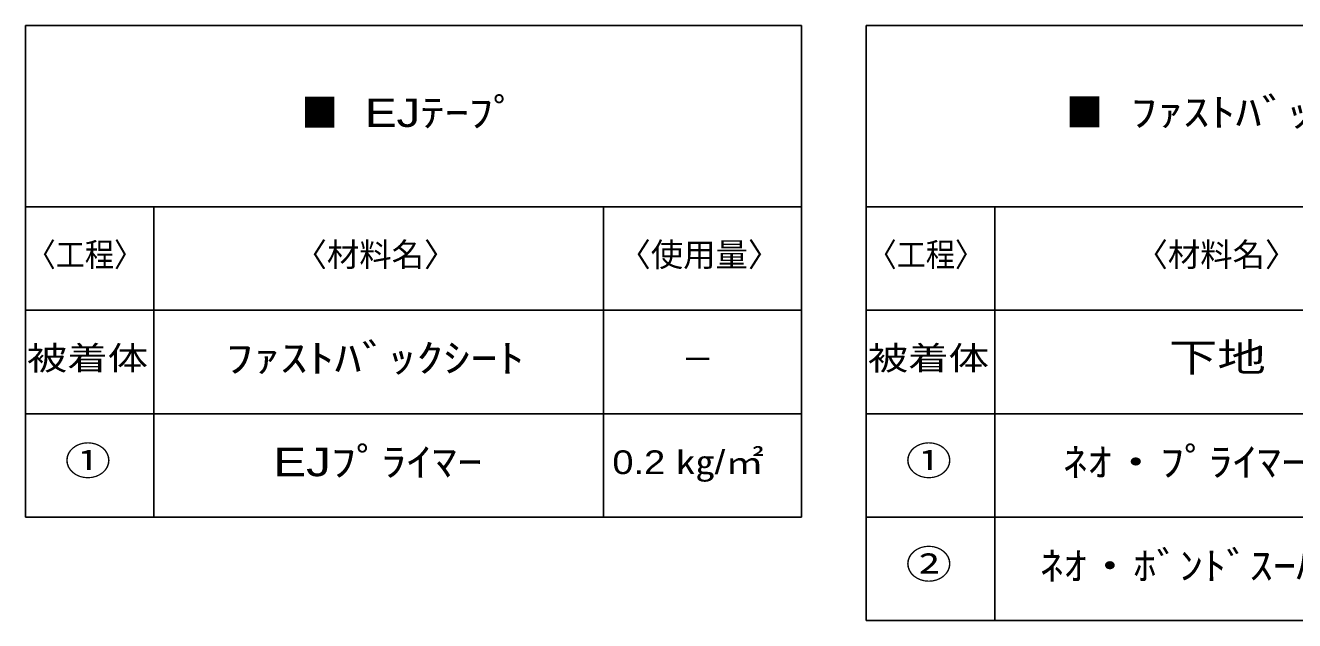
# Model space of a CAD drawing. Units: millimetres, scale not verified. Extents: x -101 to 127, y -83 to 74.
# Drawn here: x -99 to -0.9, y -82.9 to -36.9 of the extents above; entities that cross this region are included whole.
import ezdxf
from ezdxf.enums import TextEntityAlignment as Align

# ---------------------------------------------------------------- set-up
doc = ezdxf.new("R2010")
doc.units = ezdxf.units.MM
doc.header["$LTSCALE"] = 0.1
doc.layers.add('0-8_Z_O-文字', color=134, linetype='Continuous')
doc.styles.add('HGPｺﾞｼｯｸM', font='')
doc.styles.get('HGPｺﾞｼｯｸM').set_extended_font_data('HGPｺﾞｼｯｸM')

msp = doc.modelspace()

# ---------------------------------------------------------------- linework, layer by layer
at = {"layer": '0-8_Z_O-文字'}
for p, q in [((-98.9729, -36.9134), (-38.9729, -36.9134)), ((-98.9729, -36.9134), (-98.9729, -74.9399)), ((-38.9729, -36.9134), (-38.9729, -74.9399)), ((-33.9729, -36.9134), (26.0271, -36.9134)), ((-33.9729, -36.9134), (-33.9729, -82.9399)), ((-98.9729, -50.9399), (-38.9729, -50.9399)), ((-33.9729, -50.9399), (26.0271, -50.9399)), ((-98.9729, -58.9399), (-38.9729, -58.9399)), ((-33.9729, -58.9399), (26.0271, -58.9399)), ((-98.9729, -66.9399), (-38.9729, -66.9399)), ((-33.9729, -66.9399), (26.0271, -66.9399)), ((-98.9729, -74.9399), (-38.9729, -74.9399)), ((-33.9729, -74.9399), (26.0271, -74.9399)), ((-33.9729, -82.9399), (26.0271, -82.9399))]:
    msp.add_line(p, q, dxfattribs=at)
at = {"layer": '0-8_Z_O-文字', "color": 1}
for p, q in [((-89.0438, -50.9399), (-89.0438, -74.9399)), ((-54.2998, -50.9399), (-54.2998, -74.9399)), ((-24.0438, -50.9399), (-24.0438, -82.9399))]:
    msp.add_line(p, q, dxfattribs=at)

# ---------------------------------------------------------------- texts
at = {"layer": '0-8_Z_O-文字', "style": 'HGPｺﾞｼｯｸM'}
for s, height, width, p in [(' ﾌｧｽﾄﾊﾞｯｸｼｰﾄ', 2.199, 1.35, (-14.6328, -45.3886)), (' EJﾃｰﾌﾟ', 2.199, 1.25, (-73.7547, -45.4266)), ('〈工程〉', 1.833, 0.9, (-98.8751, -56.1074)), ('〈工程〉', 1.833, 0.9, (-33.8751, -56.1074)), ('被着体', 1.833, 1.25, (-98.8624, -64.1074)), ('ﾌｧｽﾄﾊﾞｯｸｼｰﾄ', 2.199, 1.4, (-83.4738, -64.4018)), ('被着体', 1.833, 1.25, (-33.8624, -64.1074)), ('下地', 2.199, 1.25, (-10.5855, -64.3333)), ('①', 2.199, 1.2, (-95.9424, -72.3409)), ('EJﾌﾟﾗｲﾏｰ', 2.199, 1.3, (-79.819, -72.4323)), ('0.2 ㎏/㎡', 1.833, 1.2, (-53.6034, -72.1581)), ('①', 2.199, 1.2, (-30.9424, -72.3409)), ('ﾈｵ・ﾌﾟﾗｲﾏｰND', 2.199, 1.25, (-18.7708, -72.4323)), ('②', 2.199, 1.2, (-30.9424, -80.3409)), ('ﾈｵ・ﾎﾞﾝﾄﾞｽｰﾊﾟｰU', 2.199, 1.2, (-20.5449, -80.4551))]:
    msp.add_text(s, height=height, dxfattribs=dict(at, width=width)).set_placement(p, align=Align.BOTTOM_LEFT)
at = {"layer": '0-8_Z_O-文字', "color": 11, "style": 'HGPｺﾞｼｯｸM', "width": 0.95}
msp.add_text('■', height=2.199, dxfattribs=at).set_placement((-77.6532, -45.4266), align=Align.BOTTOM_LEFT)
at = {"layer": '0-8_Z_O-文字', "color": 161, "style": 'HGPｺﾞｼｯｸM', "width": 0.95}
msp.add_text('■', height=2.199, dxfattribs=at).set_placement((-18.5313, -45.3886), align=Align.BOTTOM_LEFT)
at = {"layer": '0-8_Z_O-文字', "style": 'HGPｺﾞｼｯｸM'}
for s, p in [('〈材料名〉', (-78.1629, -56.1074)), ('〈使用量〉', (-53.1275, -56.1074)), ('〈材料名〉', (-13.1629, -56.1074)), ('－', (-48.2544, -64.1899))]:
    msp.add_text(s, height=1.833, dxfattribs=at).set_placement(p, align=Align.BOTTOM_LEFT)

doc.saveas('drawing.dxf')
